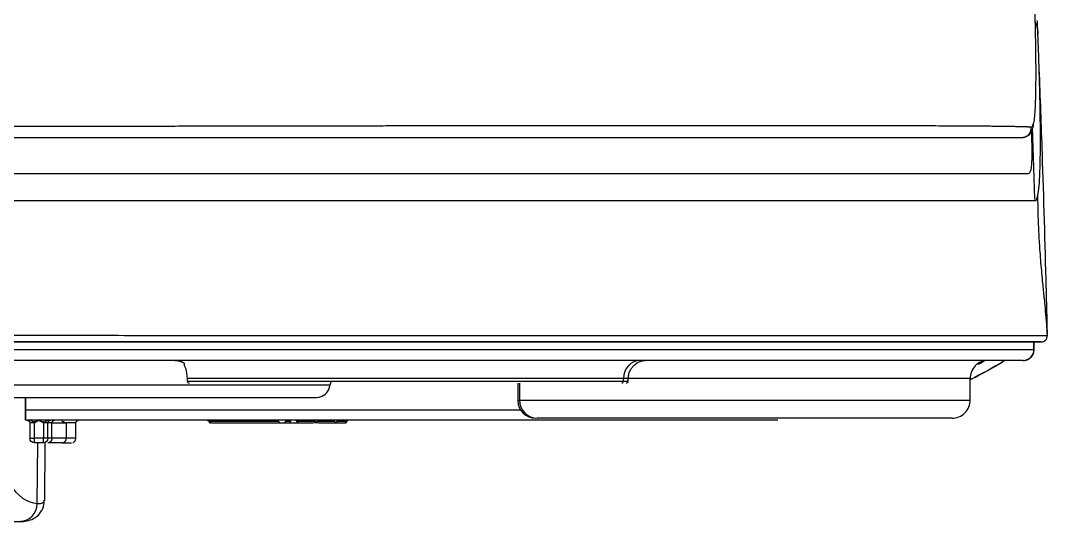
# Model space of a CAD drawing. Header units: millimetres. Extents: x 0 to 2520, y 0 to 1796.
# Drawn here: x 1098.4 to 1212.2, y 527 to 582.4 of the extents above; entities that cross this region are included whole.
import ezdxf

# ---------------------------------------------------------------- set-up
doc = ezdxf.new("R2010")
doc.units = ezdxf.units.MM
doc.header["$LTSCALE"] = 50

msp = doc.modelspace()

# ---------------------------------------------------------------- linework, layer by layer
at = {"color": 7, "linetype": 'Continuous'}
for p, q in [((1212.206, 547.571), (1212.208, 547.571)), ((1210.71, 546.006), (1210.71, 546.854)), ((1210.74, 546.006), (1210.74, 546.854)), ((1153.502, 542.306), (1153.502, 540.406)), ((1153.696, 542.306), (1153.696, 540.406)), ((1165.206, 542.506), (1165.206, 542.806)), ((1165.75, 542.506), (1165.752, 542.506)), ((1203.635, 540.406), (1203.635, 542.806)), ((1098.916, 539.322), (1153.821, 539.322)), ((1179.3, 538.182), (1098.916, 538.182)), ((1098.916, 538.182), (1098.916, 538.182)), ((1099.418, 537.882), (1099.418, 536.182)), ((1099.918, 537.882), (1099.418, 537.882)), ((1099.918, 536.182), (1099.918, 537.882)), ((1100.918, 537.882), (1100.918, 536.182)), ((1101.418, 537.882), (1100.918, 537.882)), ((1101.853, 537.882), (1101.418, 537.882)), ((1101.853, 536.182), (1101.853, 537.882)), ((1103.445, 537.882), (1103.445, 536.182)), ((1104.517, 536.182), (1104.517, 537.882)), ((1127.007, 538.032), (1119.426, 538.032)), ((1119.576, 537.882), (1127.157, 537.882)), ((1127.681, 537.882), (1128.245, 537.882)), ((1128.299, 538.032), (1127.735, 538.032)), ((1130.909, 538.032), (1129.031, 538.032)), ((1129.178, 537.882), (1130.837, 537.882)), ((1133.189, 538.032), (1131.295, 538.032)), ((1131.428, 537.882), (1133.322, 537.882)), ((1133.322, 537.882), (1134.349, 537.882)), ((1134.471, 538.032), (1133.445, 538.032)), ((1182.262, 538.182), (1179.3, 538.182)), ((1099.418, 536.182), (1099.918, 536.182)), ((1100.918, 536.182), (1099.918, 536.182)), ((1099.918, 535.682), (1099.918, 536.182)), ((1101.418, 536.182), (1100.918, 536.182)), ((1100.918, 535.682), (1100.918, 536.182)), ((1101.853, 536.182), (1101.418, 536.182)), ((1100.918, 535.682), (1099.918, 535.682)), ((1100.22, 528.969), (1100.278, 535.682)), ((1101.073, 535.682), (1101.017, 529.287)), ((1051.662, 526.984), (1098.437, 526.984))]:
    msp.add_line(p, q, dxfattribs=at)
at = {"color": 7, "linetype": 'Continuous', "extrusion": (0, -6.29394e-16, -1)}
for centre, radius, start, end in [((-1099.118, 537.882), 0.3, 90, 180), ((-1101.718, 537.882), 0.3, 0, 90), ((-1099.918, 536.182), 0.5, 270, 0), ((-1100.918, 536.182), 0.5, 180, 270)]:
    msp.add_arc(centre, radius, start, end, dxfattribs=at)
at = {"color": 7, "linetype": 'Continuous'}
for centre, start, end in [((1130.884, 537.982), 14.47751, 90), ((1131.271, 538.082), 194.47751, 270)]:
    msp.add_arc(centre, 0.2, start, end, dxfattribs=at)
for centre, major_axis, ratio, start_param, end_param in [((1211.508, 547.554), (0, 0.7), 0.999995, 3.1415955, 4.7371149), ((1209.51, 546.006), (0, 1.2), 0.999958, 3.1415927, 4.712389), ((1167.087, 542.806), (0, 2), 0.9404183, 0, 1.5707963), ((1205.634, 542.806), (0, -2), 0.9999103, 3.1444375, 4.7249653), ((1117.061, 542.506), (0, 0.2), 0.9998337, 1.5384096, 3.1584781), ((1131.181, 542.206), (0, 1.5), 0.9971548, 3.1415927, 4.6233826), ((1131.183, 542.206), (0, -1.5), 1, 0.0000034, 1.4011127), ((1165.018, 542.506), (0, 0.2), 0.9404183, 3.1415927, 4.712389), ((1165.55, 542.506), (0, 0.2), 0.9998337, 2.9885133, 4.6800023), ((1155.502, 540.406), (0, -2), 1, 4.7253815, 6.2831793), ((1155.653, 540.406), (0, -2), 0.9783097, 4.712389, 6.2831853), ((1201.635, 540.406), (0, -2), 1, 0.000006, 1.5837888), ((1119.276, 537.982), (0, -0.2), 0.7735905, 1.8234766, 3.1415927), ((1119.576, 538.082), (0, -0.2), 0.7735905, 4.9650692, 6.2831853), ((1126.858, 537.982), (0, 0.2), 0.7735905, 4.9650692, 6.2831853), ((1127.157, 538.082), (0, 0.2), 0.7735905, 1.8234766, 3.1415927), ((1127.681, 538.082), (0, 0.2), 0.2747211, 3.1415927, 4.4597087), ((1127.788, 537.982), (0, 0.2), 0.2747211, 0, 1.3181161), ((1128.245, 538.082), (0, 0.2), 0.2747211, 3.1415927, 4.4597087), ((1128.352, 537.982), (0, 0.2), 0.2747211, 0, 1.3181161), ((1128.883, 537.982), (0, 0.2), 0.7619393, 4.9650692, 6.2831853), ((1129.178, 538.082), (0, 0.2), 0.7619393, 1.8234766, 3.1415927), ((1130.761, 537.982), (0, 0.2), 0.7619393, 4.9650692, 6.2831853), ((1131.057, 538.082), (0, 0.2), 0.7619393, 1.8234766, 3.1415927), ((1131.162, 537.982), (0, 0.2), 0.6866235, 4.9650692, 6.2831853), ((1131.428, 538.082), (0, 0.2), 0.6866235, 1.8234766, 3.1415926), ((1133.056, 537.982), (0, 0.2), 0.6866235, 4.9650692, 6.2831853), ((1133.322, 538.082), (0, 0.2), 0.6866235, 1.8234766, 3.1415927), ((1133.322, 538.082), (0, 0.2), 0.6336858, 3.1415927, 4.4597087), ((1133.567, 537.982), (0, 0.2), 0.6336858, 0, 1.3181161), ((1134.349, 538.082), (0, 0.2), 0.6336858, 3.1415927, 4.4597087), ((1134.349, 538.082), (0, -0.2), 0.8479686, 0, 0.1684942), ((1134.594, 537.982), (0, 0.2), 0.6336858, 0, 1.3181161), ((1134.677, 537.982), (0, -0.2), 0.8479686, 3.1415927, 4.3076514), ((1100.448, 542.867), (0.161, 13.9), 0.4244181, 2.5705437, 3.1300928), ((1098.379, 528.986), (0.077, 1.999), 0.9204553, 3.1835876, 4.7392435)]:
    msp.add_ellipse(centre, major_axis=major_axis, ratio=ratio, start_param=start_param, end_param=end_param, dxfattribs=at)
msp.add_rational_spline([(1210.742, 585.099), (1210.754, 584.76), (1210.776, 584.092), (1210.815, 582.802), (1210.869, 580.665), (1210.912, 577.953), (1210.909, 575.242), (1210.877, 573.798), (1210.853, 573.168)], [0.999999999997, 0.999999999998, 0.999999999993, 0.999999999993, 0.999999999991, 0.999999999996, 0.999999999997, 0.999999999992, 0.999999999993], degree=3, knots=[0, 0, 0, 0, 0.0625, 0.125, 0.25, 0.5, 0.75, 1, 1, 1, 1], dxfattribs=at)
for points, knots in [([(1210.839, 582.288), (1210.84, 582.286), (1210.912, 582.144), (1211.033, 581.852), (1211.131, 581.395), (1211.146, 581.086), (1211.153, 580.931)], [0, 0, 0, 0, 0.0059593, 0.3373062, 0.6686531, 1, 1, 1, 1]), ([(1211.153, 580.931), (1211.144, 581.138), (1211.127, 581.552), (1211.105, 582.056), (1211.091, 582.353), (1211.087, 582.443)], [0, 0, 0, 0, 0.4105906, 0.8211811, 1, 1, 1, 1]), ([(1211.177, 580.33), (1211.174, 580.411), (1211.165, 580.629), (1211.158, 580.814), (1211.153, 580.931)], [0, 0, 0, 0, 0.3591776, 1, 1, 1, 1]), ([(1026.109, 562.501), (1036.421, 562.501), (1046.726, 562.501), (1061.855, 562.501), (1066.844, 562.501), (1074.209, 562.501), (1076.645, 562.501), (1081.471, 562.501), (1083.862, 562.501), (1090.958, 562.501), (1095.588, 562.501), (1104.617, 562.501), (1109.016, 562.501), (1117.558, 562.501), (1121.702, 562.501), (1127.711, 562.501), (1131.647, 562.501), (1137.344, 562.501), (1146.471, 562.501), (1153.186, 562.501), (1161.001, 562.501), (1163.971, 562.501), (1169.596, 562.501), (1172.251, 562.501), (1179.752, 562.501), (1184.133, 562.501), (1191.745, 562.501), (1194.977, 562.501), (1199.032, 562.501), (1200.252, 562.501), (1202.439, 562.501), (1203.406, 562.501), (1204.677, 562.501), (1205.071, 562.501), (1205.802, 562.501), (1206.139, 562.501), (1207.073, 562.501), (1207.594, 562.501), (1208.482, 562.501), (1208.847, 562.501), (1209.47, 562.501), (1209.727, 562.501), (1210.179, 562.501), (1210.373, 562.501), (1210.625, 562.501), (1210.702, 562.501), (1210.792, 562.501), (1210.809, 562.501), (1210.844, 562.502), (1210.861, 562.5), (1210.894, 562.508), (1210.926, 562.522), (1210.971, 562.567), (1211.054, 562.697), (1211.113, 562.889), (1211.206, 563.356), (1211.25, 563.701), (1211.36, 564.994), (1211.407, 566.196), (1211.435, 568.498), (1211.437, 569.348), (1211.429, 570.747), (1211.424, 571.233), (1211.411, 572.247), (1211.402, 572.774), (1211.386, 573.595), (1211.38, 573.873), (1211.37, 574.299), (1211.367, 574.442), (1211.36, 574.73), (1211.356, 574.876), (1211.349, 575.169), (1211.345, 575.317), (1211.337, 575.616), (1211.332, 575.766), (1211.324, 576.07), (1211.319, 576.223), (1211.31, 576.531), (1211.306, 576.687), (1211.282, 577.462), (1211.261, 578.081), (1211.225, 579.101), (1211.205, 579.627), (1211.183, 580.189), (1211.177, 580.33)], [0, 0, 0, 0, 0.0694953, 0.0694953, 0.1042429, 0.1042429, 0.1216167, 0.1216167, 0.1389905, 0.1389905, 0.1737382, 0.1737382, 0.2084858, 0.2084858, 0.2432334, 0.2432334, 0.2606072, 0.277981, 0.2953549, 0.3476671, 0.3476671, 0.3825101, 0.3825101, 0.4173532, 0.4173532, 0.4870392, 0.4870392, 0.5567253, 0.5567253, 0.5915683, 0.5915683, 0.6264113, 0.6264113, 0.6438329, 0.6438329, 0.6612544, 0.6612544, 0.6960974, 0.6960974, 0.7309404, 0.7309404, 0.7657835, 0.7657835, 0.8006265, 0.8006265, 0.818048, 0.818048, 0.8224034, 0.8224034, 0.8267588, 0.8267588, 0.8311142, 0.8354695, 0.8398249, 0.8562063, 0.8562063, 0.876943, 0.876943, 0.9184164, 0.9184164, 0.9391531, 0.9391531, 0.9495215, 0.9495215, 0.9598899, 0.9598899, 0.965074, 0.965074, 0.9676661, 0.9676661, 0.9702582, 0.9702582, 0.9728503, 0.9728503, 0.9754424, 0.9754424, 0.9780345, 0.9780345, 0.9806266, 0.9806266, 0.9909949, 0.9909949, 0.9976131, 1, 1, 1, 1]), ([(1212.086, 552.857), (1211.956, 557.812), (1211.812, 562.757), (1211.543, 570.826), (1211.43, 573.958), (1211.308, 577.084)], [0, 0, 0, 0, 0.6112002, 0.6112002, 1, 1, 1, 1]), ([(1210.853, 573.168), (1210.837, 572.745), (1210.795, 572.006), (1210.731, 571.47), (1210.692, 571.254), (1210.691, 571.247)], [0, 0, 0, 0, 0.4915365, 0.9830729, 1, 1, 1, 1]), ([(1210.394, 570.644), (1210.391, 570.644), (1210.38, 570.644), (1210.335, 570.646), (1210.238, 570.649), (1210.117, 570.653), (1209.994, 570.657), (1209.886, 570.661), (1209.764, 570.665), (1209.642, 570.668), (1209.532, 570.672), (1209.417, 570.675), (1209.278, 570.678), (1209.11, 570.683), (1208.92, 570.687), (1208.647, 570.693), (1208.355, 570.698), (1208.057, 570.704), (1207.831, 570.707), (1207.622, 570.71), (1207.418, 570.713), (1207.268, 570.715), (1207.131, 570.717), (1207.009, 570.719), (1206.883, 570.72), (1206.675, 570.723), (1206.436, 570.725), (1206.15, 570.728), (1205.875, 570.731), (1205.513, 570.734), (1205.076, 570.738), (1204.582, 570.742), (1204.055, 570.746), (1203.494, 570.749), (1202.833, 570.753), (1201.987, 570.757), (1200.841, 570.763), (1199.418, 570.768), (1197.858, 570.773), (1196.367, 570.778), (1195.099, 570.781), (1193.991, 570.783), (1192.954, 570.785), (1191.878, 570.787), (1190.761, 570.789), (1189.217, 570.792), (1187.182, 570.794), (1185.002, 570.796), (1183.245, 570.797), (1181.827, 570.798), (1180.606, 570.799), (1179.561, 570.799), (1178.798, 570.799), (1178.151, 570.799), (1177.605, 570.799), (1177.275, 570.799), (1176.987, 570.799), (1176.698, 570.799), (1176.362, 570.799), (1175.979, 570.799), (1175.571, 570.799), (1174.841, 570.799), (1173.73, 570.799), (1172.075, 570.799), (1170.375, 570.798), (1168.584, 570.797), (1166.854, 570.796), (1164.978, 570.795), (1162.418, 570.794), (1159.548, 570.791), (1156.339, 570.788), (1153.507, 570.785), (1150.836, 570.782), (1147.973, 570.779), (1144.906, 570.775), (1141.939, 570.771), (1139.711, 570.768), (1138.514, 570.766), (1137.791, 570.765), (1137.342, 570.764), (1136.925, 570.764), (1136.508, 570.763), (1136.089, 570.762), (1135.634, 570.762), (1134.688, 570.76), (1133.594, 570.759), (1132.314, 570.757), (1130.67, 570.754), (1128.574, 570.751), (1125.937, 570.746), (1123.416, 570.742), (1120.712, 570.738), (1117.971, 570.733), (1115.194, 570.729), (1112.381, 570.724), (1109.532, 570.719), (1106.646, 570.714), (1103.722, 570.71), (1100.76, 570.705), (1097.76, 570.7), (1094.72, 570.695), (1091.812, 570.691), (1089.215, 570.686), (1087.204, 570.683), (1085.443, 570.681), (1084.113, 570.679), (1082.954, 570.677), (1082.149, 570.676), (1081.386, 570.674), (1080.711, 570.673), (1080.17, 570.673), (1079.313, 570.671), (1078.365, 570.67), (1076.917, 570.668), (1075.558, 570.666), (1073.923, 570.664), (1072.376, 570.661), (1070.734, 570.659), (1068.358, 570.656), (1065.606, 570.653), (1062.29, 570.649), (1059.145, 570.646), (1055.802, 570.643), (1052.444, 570.64), (1049.072, 570.638), (1045.874, 570.636), (1043.041, 570.634), (1040.199, 570.633), (1037.727, 570.632), (1034.866, 570.631), (1032.856, 570.63), (1030.84, 570.63), (1029.735, 570.63), (1028.724, 570.63), (1028.17, 570.63), (1027.76, 570.63), (1027.398, 570.63), (1027.084, 570.63), (1026.807, 570.63), (1026.626, 570.63), (1026.481, 570.63), (1026.324, 570.63), (1026.204, 570.63), (1026.12, 570.63), (1026.109, 570.63)], [0, 0, 0, 0, 0.0007859, 0.0031437, 0.012575, 0.0267219, 0.0330094, 0.0408687, 0.0503, 0.0581594, 0.0644469, 0.0707344, 0.0785937, 0.088025, 0.0974562, 0.1068875, 0.12575, 0.1336093, 0.1398968, 0.1493281, 0.1540437, 0.1587593, 0.162689, 0.1658328, 0.1689765, 0.1729062, 0.1823374, 0.1870531, 0.1933406, 0.2011999, 0.2106312, 0.2200624, 0.2294937, 0.2389249, 0.2483562, 0.2609312, 0.2766499, 0.2955124, 0.3143749, 0.3300937, 0.3426687, 0.3520999, 0.3615311, 0.3709624, 0.3803936, 0.3898249, 0.4086874, 0.4275499, 0.4369811, 0.4448405, 0.4558436, 0.4605592, 0.4644889, 0.4699905, 0.4723483, 0.4743131, 0.475885, 0.4774569, 0.4794217, 0.4817795, 0.4841374, 0.4864952, 0.4943545, 0.5029999, 0.514003, 0.5218623, 0.5312936, 0.5407248, 0.5501561, 0.5690186, 0.5815936, 0.5941686, 0.6067436, 0.6161748, 0.6303217, 0.6444686, 0.651542, 0.6562576, 0.6582225, 0.6597943, 0.6613662, 0.6629381, 0.66451, 0.6660818, 0.6680467, 0.6751201, 0.6782639, 0.6821936, 0.6931967, 0.701056, 0.7104873, 0.7199185, 0.7293498, 0.738781, 0.7482123, 0.7576435, 0.7670748, 0.776506, 0.7859373, 0.7953685, 0.8047998, 0.814231, 0.8220904, 0.8283779, 0.8323076, 0.8378091, 0.8401669, 0.8425248, 0.8448826, 0.8468474, 0.8484193, 0.8495982, 0.8543138, 0.8566716, 0.8621732, 0.8661029, 0.8708185, 0.8755341, 0.8802497, 0.8912529, 0.8991122, 0.9085435, 0.9179747, 0.927406, 0.9368372, 0.9462685, 0.9541278, 0.9604153, 0.9698466, 0.9745622, 0.9839935, 0.9863513, 0.9910669, 0.9930317, 0.9946036, 0.995586, 0.996372, 0.9975509, 0.9981403, 0.9986315, 0.9990245, 0.9993192, 0.9999087, 1, 1, 1, 1]), ([(1209.404, 569.504), (1209.404, 569.504), (1209.406, 569.504), (1209.41, 569.504), (1209.416, 569.504), (1209.439, 569.504), (1209.48, 569.506), (1209.539, 569.512), (1209.599, 569.522), (1209.663, 569.537), (1209.723, 569.555), (1209.783, 569.578), (1209.84, 569.603), (1209.898, 569.634), (1209.955, 569.669), (1210.01, 569.708), (1210.063, 569.751), (1210.113, 569.797), (1210.159, 569.848), (1210.202, 569.901), (1210.241, 569.957), (1210.277, 570.015), (1210.308, 570.075), (1210.334, 570.136), (1210.356, 570.198), (1210.373, 570.258), (1210.387, 570.32), (1210.399, 570.393), (1210.404, 570.467), (1210.403, 570.551), (1210.399, 570.606), (1210.394, 570.642), (1210.394, 570.643), (1210.394, 570.644)], [0, 0, 0, 0, 0.0007812, 0.0039062, 0.0078125, 0.0125, 0.05, 0.0875, 0.125, 0.1625, 0.20625, 0.2375, 0.275, 0.3125, 0.35, 0.3875, 0.425, 0.4625, 0.5, 0.5375, 0.575, 0.6125, 0.65, 0.6875, 0.725, 0.7625, 0.79375, 0.8375, 0.89375, 0.928125, 0.9960938, 0.9992188, 1, 1, 1, 1]), ([(1209.938, 569.641), (1209.968, 569.657), (1210.068, 569.715), (1210.233, 569.856), (1210.385, 570.053), (1210.48, 570.231), (1210.549, 570.405), (1210.593, 570.539), (1210.633, 570.691), (1210.664, 570.829), (1210.679, 570.913), (1210.682, 570.935)], [0, 0, 0, 0, 0.0420152, 0.1478609, 0.2805921, 0.4487004, 0.5669954, 0.6716407, 0.8116818, 0.9496367, 1, 1, 1, 1]), ([(1210.691, 571.247), (1210.674, 571.151), (1210.634, 570.975), (1210.578, 570.816), (1210.527, 570.725), (1210.486, 570.677), (1210.442, 570.649), (1210.41, 570.643), (1210.394, 570.644)], [0, 0, 0, 0, 0.2368598, 0.4912399, 0.6184299, 0.7456199, 0.87281, 1, 1, 1, 1]), ([(1210.813, 562.643), (1210.812, 562.653), (1210.808, 562.775), (1210.801, 563.01), (1210.791, 563.346), (1210.78, 563.68), (1210.77, 564.014), (1210.76, 564.346), (1210.749, 564.677), (1210.739, 565.007), (1210.728, 565.335), (1210.718, 565.663), (1210.707, 565.989), (1210.697, 566.314), (1210.686, 566.638), (1210.675, 566.96), (1210.665, 567.282), (1210.654, 567.602), (1210.644, 567.921), (1210.633, 568.239), (1210.622, 568.556), (1210.611, 568.871), (1210.601, 569.185), (1210.59, 569.498), (1210.579, 569.81), (1210.569, 570.118), (1210.561, 570.322), (1210.558, 570.422)], [0, 0, 0, 0, 0.0039424, 0.0472127, 0.0903324, 0.1333015, 0.1761202, 0.2187888, 0.2613075, 0.3036764, 0.3458958, 0.3879658, 0.4298867, 0.4716586, 0.5132817, 0.5547562, 0.5960824, 0.6372604, 0.6782904, 0.7191725, 0.759907, 0.8004941, 0.8409339, 0.8812267, 0.9213726, 0.9613718, 1, 1, 1, 1]), ([(1026.109, 565.501), (1045.034, 565.501), (1063.914, 565.501), (1090.287, 565.501), (1098.765, 565.501), (1114.76, 565.501), (1122.36, 565.501), (1136.603, 565.501), (1143.249, 565.501), (1152.465, 565.501), (1155.424, 565.501), (1161.029, 565.501), (1163.692, 565.501), (1176.416, 565.501), (1184.471, 565.501), (1192.284, 565.501), (1193.701, 565.501), (1196.332, 565.501), (1197.539, 565.501), (1200.845, 565.501), (1202.621, 565.501), (1206.834, 565.501), (1208.159, 565.5), (1209.483, 565.5), (1209.826, 565.497), (1210.232, 565.502), (1210.337, 565.621), (1210.472, 566.314), (1210.509, 566.87), (1210.523, 568.262), (1210.502, 569.142), (1210.456, 570.197)], [0, 0, 0, 0, 0.1378859, 0.1378859, 0.2068288, 0.2068288, 0.2757717, 0.2757717, 0.3447147, 0.3447147, 0.3791861, 0.3791861, 0.4136576, 0.4136576, 0.5515435, 0.5515435, 0.5860149, 0.5860149, 0.6204864, 0.6204864, 0.6894293, 0.6894293, 0.8273152, 0.8273152, 0.8962581, 0.8962581, 0.9307296, 0.9307296, 0.965201, 0.965201, 1, 1, 1, 1]), ([(1026.109, 569.504), (1041.374, 569.504), (1056.197, 569.504), (1077.835, 569.504), (1084.983, 569.504), (1098.563, 569.504), (1105.062, 569.504), (1117.533, 569.504), (1123.504, 569.504), (1134.936, 569.504), (1140.408, 569.504), (1155.642, 569.504), (1164.407, 569.504), (1175.686, 569.504), (1179.129, 569.504), (1185.294, 569.504), (1188.042, 569.504), (1195.395, 569.504), (1199.116, 569.504), (1204.553, 569.504), (1206.213, 569.504), (1208.377, 569.504), (1208.967, 569.504), (1209.404, 569.504)], [0, 0, 0, 0, 0.125, 0.125, 0.1875, 0.1875, 0.25, 0.25, 0.3125, 0.3125, 0.375, 0.375, 0.5, 0.5, 0.5625, 0.5625, 0.625, 0.625, 0.75, 0.75, 0.875, 0.875, 1, 1, 1, 1]), ([(1212.204, 547.571), (1212.185, 547.972), (1212.133, 548.852), (1212.019, 550.213), (1211.875, 551.693), (1211.733, 553.091), (1211.606, 554.396), (1211.504, 555.527), (1211.415, 556.632), (1211.34, 557.702), (1211.283, 558.666), (1211.238, 559.589), (1211.209, 560.368), (1211.191, 560.941), (1211.176, 561.519), (1211.159, 562.334), (1211.152, 562.879), (1211.149, 563.213)], [0, 0, 0, 0, 0.1515836, 0.323332, 0.484125, 0.6285794, 0.7132005, 0.7867338, 0.8478521, 0.884946, 0.914408, 0.9369201, 0.9463689, 0.9553795, 0.9647419, 0.9751195, 1, 1, 1, 1]), ([(1212.208, 547.571), (1212.209, 547.571), (1212.209, 547.579), (1212.209, 547.612), (1212.209, 547.66), (1212.208, 547.74), (1212.207, 547.813), (1212.207, 547.839), (1212.206, 547.881), (1212.206, 547.895), (1212.205, 547.925), (1212.205, 547.941), (1212.203, 548.021), (1212.202, 548.093), (1212.199, 548.25), (1212.197, 548.336), (1212.193, 548.522), (1212.191, 548.623), (1212.188, 548.757), (1212.187, 548.784), (1212.186, 548.84), (1212.184, 548.924), (1212.182, 549.012), (1212.178, 549.191), (1212.172, 549.442), (1212.165, 549.715), (1212.159, 550), (1212.155, 550.148), (1212.149, 550.378), (1212.147, 550.456), (1212.143, 550.613), (1212.141, 550.692), (1212.135, 550.933), (1212.127, 551.261), (1212.118, 551.603), (1212.112, 551.864), (1212.109, 551.952), (1212.106, 552.085), (1212.105, 552.13), (1212.103, 552.219), (1212.101, 552.265), (1212.095, 552.49), (1212.091, 552.672), (1212.086, 552.857)], [0, 0, 0, 0, 0.0625, 0.0625, 0.125, 0.1875, 0.1875, 0.21875, 0.21875, 0.234375, 0.234375, 0.25, 0.25, 0.3125, 0.3125, 0.375, 0.375, 0.4375, 0.4375, 0.453125, 0.453125, 0.46875, 0.5, 0.5, 0.5625, 0.625, 0.625, 0.6875, 0.6875, 0.71875, 0.71875, 0.75, 0.75, 0.8125, 0.875, 0.875, 0.90625, 0.90625, 0.921875, 0.921875, 0.9375, 0.9375, 1, 1, 1, 1]), ([(1026.109, 547.59), (1028.407, 547.59), (1030.695, 547.59), (1035.254, 547.59), (1037.524, 547.59), (1042.047, 547.59), (1044.3, 547.59), (1048.788, 547.589), (1053.258, 547.589), (1059.912, 547.589), (1064.315, 547.589), (1068.7, 547.589), (1070.884, 547.588), (1073.604, 547.588), (1074.147, 547.588), (1074.961, 547.588), (1075.232, 547.588), (1075.775, 547.588), (1077.128, 547.588), (1078.472, 547.588), (1081.68, 547.588), (1083.795, 547.588), (1087.978, 547.587), (1090.046, 547.587), (1094.137, 547.587), (1096.161, 547.587), (1100.163, 547.586), (1102.142, 547.586), (1106.058, 547.586), (1107.994, 547.586), (1111.824, 547.585), (1113.718, 547.585), (1116.528, 547.585), (1117.925, 547.584), (1119.31, 547.584), (1120, 547.584), (1120.23, 547.584), (1120.689, 547.584), (1122.748, 547.584), (1124.767, 547.584), (1128.297, 547.583), (1131.766, 547.583), (1138.469, 547.582), (1143.237, 547.581), (1147.838, 547.581), (1150.85, 547.58), (1153.751, 547.58), (1155.887, 547.58), (1156.944, 547.579), (1158.16, 547.579), (1158.677, 547.579), (1159.021, 547.579), (1159.193, 547.579), (1160.732, 547.579), (1162.066, 547.579), (1164.67, 547.578), (1165.939, 547.578), (1168.413, 547.578), (1170.823, 547.577), (1174.252, 547.577), (1176.418, 547.577), (1179.579, 547.576), (1181.569, 547.576), (1184.389, 547.575), (1185.301, 547.575), (1187.071, 547.575), (1187.929, 547.575), (1188.969, 547.575), (1189.278, 547.575), (1189.584, 547.574), (1189.787, 547.574), (1189.888, 547.574), (1190.39, 547.574), (1190.785, 547.574), (1191.948, 547.574), (1192.694, 547.574), (1194.13, 547.574), (1194.821, 547.574), (1196.148, 547.573), (1196.785, 547.573), (1198.618, 547.573), (1199.735, 547.573), (1201.774, 547.573), (1202.696, 547.572), (1203.938, 547.572), (1204.329, 547.572), (1205.066, 547.572), (1205.412, 547.572), (1206.384, 547.572), (1206.945, 547.572), (1207.925, 547.572), (1208.344, 547.572), (1208.888, 547.571), (1209.139, 547.571), (1209.364, 547.571), (1209.507, 547.571), (1209.577, 547.571), (1209.776, 547.571), (1209.899, 547.571), (1210.129, 547.571), (1210.236, 547.571), (1210.538, 547.571), (1210.89, 547.571), (1211.158, 547.571), (1211.393, 547.571), (1211.494, 547.571), (1211.628, 547.571), (1211.669, 547.571), (1211.747, 547.571), (1211.783, 547.571), (1211.853, 547.571), (1211.885, 547.571), (1211.946, 547.571), (1211.975, 547.571), (1212.105, 547.571), (1212.177, 547.571), (1212.206, 547.571)], [0, 0, 0, 0, 0.0156436, 0.0156436, 0.0312871, 0.0312871, 0.0469307, 0.0469307, 0.0625743, 0.0782179, 0.0938614, 0.0938614, 0.109505, 0.109505, 0.1134159, 0.1134159, 0.1153713, 0.1153713, 0.1173268, 0.1251486, 0.1251486, 0.1407921, 0.1407921, 0.1564357, 0.1564357, 0.1720793, 0.1720793, 0.1877229, 0.1877229, 0.2033664, 0.2033664, 0.21901, 0.21901, 0.2268318, 0.2307427, 0.2307427, 0.2326981, 0.2326981, 0.2346536, 0.2502972, 0.2502972, 0.2659407, 0.2815843, 0.3128714, 0.3128714, 0.328515, 0.3441586, 0.3441586, 0.3519804, 0.3558913, 0.3578467, 0.3578467, 0.3598022, 0.3598022, 0.3754457, 0.3754457, 0.3910893, 0.3910893, 0.4067329, 0.4223764, 0.43802, 0.43802, 0.4693072, 0.4693072, 0.4849507, 0.4849507, 0.5005943, 0.5005943, 0.5045052, 0.5064606, 0.5064606, 0.5084161, 0.5084161, 0.5162379, 0.5162379, 0.5318814, 0.5318814, 0.547525, 0.547525, 0.5631686, 0.5631686, 0.5944557, 0.5944557, 0.6257429, 0.6257429, 0.6413865, 0.6413865, 0.65703, 0.65703, 0.6883172, 0.6883172, 0.7196043, 0.7196043, 0.7352479, 0.7430697, 0.7430697, 0.7508915, 0.7508915, 0.766535, 0.766535, 0.7821786, 0.7821786, 0.8134657, 0.8447529, 0.8447529, 0.87604, 0.87604, 0.8916836, 0.8916836, 0.9073272, 0.9073272, 0.9229707, 0.9229707, 0.9386143, 0.9386143, 1, 1, 1, 1]), ([(1026.109, 546.854), (1034.745, 546.854), (1052.05, 546.854), (1077.187, 546.854), (1100.828, 546.854), (1129.699, 546.854), (1153.928, 546.854), (1172.851, 546.854), (1184.408, 546.854), (1193.484, 546.854), (1200.251, 546.854), (1204.86, 546.854), (1207.544, 546.854), (1209, 546.854), (1209.894, 546.854), (1210.409, 546.854), (1210.63, 546.854), (1210.71, 546.854)], [0, 0, 0, 0, 0.0625006, 0.1250011, 0.1875017, 0.2500022, 0.3750033, 0.4375039, 0.5000044, 0.562505, 0.6250055, 0.6875061, 0.7500066, 0.8125072, 0.8750077, 0.9375083, 1, 1, 1, 1]), ([(1211.508, 546.854), (1211.451, 546.854), (1211.24, 546.854), (1210.533, 546.854), (1210.017, 546.854), (1207.904, 546.854), (1206.183, 546.854), (1199.606, 546.854), (1194.842, 546.854), (1181.61, 546.854), (1173.323, 546.854), (1157.773, 546.854), (1152.073, 546.854), (1139.849, 546.854), (1133.295, 546.854), (1119.225, 546.854), (1111.707, 546.854), (1096.09, 546.854), (1087.941, 546.854), (1070.88, 546.854), (1062.069, 546.854), (1044.299, 546.854), (1035.279, 546.854), (1026.109, 546.854)], [0, 0, 0, 0, 0.125, 0.125, 0.25, 0.25, 0.375, 0.375, 0.5, 0.5, 0.625, 0.625, 0.6875, 0.6875, 0.75, 0.75, 0.8125, 0.8125, 0.875, 0.875, 0.9375, 0.9375, 1, 1, 1, 1]), ([(1026.109, 546.006), (1034.86, 546.006), (1043.578, 546.006), (1060.523, 546.006), (1068.813, 546.006), (1085.03, 546.006), (1093.023, 546.006), (1108.132, 546.006), (1115.297, 546.006), (1128.918, 546.006), (1135.411, 546.006), (1147.517, 546.006), (1153.092, 546.006), (1163.372, 546.006), (1168.075, 546.006), (1176.66, 546.006), (1180.549, 546.006), (1190.856, 546.006), (1196.037, 546.006), (1201.734, 546.006), (1203.284, 546.006), (1205.734, 546.006), (1206.634, 546.006), (1208.715, 546.006), (1209.358, 546.006), (1210.3, 546.006), (1210.551, 546.006), (1210.71, 546.006)], [0, 0, 0, 0, 0.0625, 0.0625, 0.125, 0.125, 0.1875, 0.1875, 0.25, 0.25, 0.3125, 0.3125, 0.375, 0.375, 0.4375, 0.4375, 0.5, 0.5, 0.625, 0.625, 0.6875, 0.6875, 0.75, 0.75, 0.875, 0.875, 1, 1, 1, 1]), ([(1209.54, 544.806), (1209.619, 544.806), (1209.697, 544.814), (1209.794, 544.833), (1209.814, 544.838), (1209.852, 544.847), (1209.909, 544.863), (1210.001, 544.896), (1210.072, 544.93), (1210.123, 544.958), (1210.141, 544.967), (1210.174, 544.988), (1210.191, 544.998), (1210.273, 545.053), (1210.333, 545.103), (1210.416, 545.186), (1210.443, 545.215), (1210.48, 545.261), (1210.493, 545.276), (1210.516, 545.308), (1210.527, 545.324), (1210.582, 545.406), (1210.618, 545.474), (1210.656, 545.565), (1210.663, 545.584), (1210.677, 545.621), (1210.683, 545.64), (1210.7, 545.696), (1210.709, 545.734), (1210.732, 545.849), (1210.74, 545.927), (1210.74, 546.006)], [0, 0, 0, 0, 0.125, 0.125, 0.15625, 0.15625, 0.1875, 0.25, 0.3125, 0.3125, 0.34375, 0.34375, 0.375, 0.375, 0.5, 0.5, 0.5625, 0.5625, 0.59375, 0.59375, 0.625, 0.625, 0.75, 0.75, 0.78125, 0.78125, 0.8125, 0.8125, 0.875, 0.875, 1, 1, 1, 1]), ([(1210.71, 546.006), (1210.713, 546.006), (1210.716, 546.006), (1210.722, 546.006), (1210.725, 546.006), (1210.731, 546.006), (1210.733, 546.006), (1210.738, 546.006), (1210.739, 546.006), (1210.74, 546.006)], [0, 0, 0, 0, 0.2923226, 0.2923226, 0.5846098, 0.5846098, 0.8768617, 0.8768617, 1, 1, 1, 1]), ([(1209.51, 544.806), (1209.352, 544.806), (1209.104, 544.806), (1208.177, 544.806), (1207.544, 544.806), (1205.515, 544.806), (1204.639, 544.806), (1202.246, 544.806), (1200.723, 544.806), (1195.113, 544.806), (1189.996, 544.806), (1179.797, 544.806), (1175.946, 544.806), (1167.433, 544.806), (1162.767, 544.806), (1152.562, 544.806), (1147.024, 544.806), (1134.998, 544.806), (1128.536, 544.806), (1114.982, 544.806), (1107.85, 544.806), (1092.808, 544.806), (1084.846, 544.806), (1068.683, 544.806), (1060.42, 544.806), (1043.528, 544.806), (1034.835, 544.806), (1026.109, 544.806)], [0, 0, 0, 0, 0.125, 0.125, 0.25, 0.25, 0.3125, 0.3125, 0.375, 0.375, 0.5, 0.5, 0.5625, 0.5625, 0.625, 0.625, 0.6875, 0.6875, 0.75, 0.75, 0.8125, 0.8125, 0.875, 0.875, 0.9375, 0.9375, 1, 1, 1, 1]), ([(1116.52, 544.476), (1116.505, 544.455), (1116.471, 544.341), (1116.741, 543.87), (1116.81, 543.232), (1116.86, 542.806)], [0, 0, 0, 0, 0.1166211, 0.5207261, 1, 1, 1, 1]), ([(1165.752, 542.806), (1165.753, 542.954), (1165.784, 543.243), (1165.923, 543.653), (1166.133, 544.001), (1166.438, 544.34), (1166.829, 544.607), (1167.259, 544.761), (1167.54, 544.803), (1167.65, 544.804), (1167.67, 544.804)], [0, 0, 0, 0, 0.1317547, 0.2648849, 0.3887424, 0.4984237, 0.685646, 0.8407647, 0.9696114, 1, 1, 1, 1]), ([(1207.345, 544.687), (1206.473, 544.141), (1205.264, 543.464), (1204.024, 542.846), (1203.706, 542.692)], [0, 0, 0, 0, 0.7445596, 1, 1, 1, 1]), ([(1132.671, 542.073), (1131.999, 542.073), (1130.905, 542.073), (1128.028, 542.073), (1126.243, 542.073), (1121.954, 542.073), (1119.445, 542.073), (1113.513, 542.073), (1110.062, 542.073), (1102.296, 542.073), (1097.996, 542.073), (1087.795, 542.073), (1081.814, 542.073), (1071.562, 542.073), (1067.907, 542.073), (1060.3, 542.073), (1056.348, 542.073), (1048.12, 542.073), (1043.798, 542.073), (1035.032, 542.073), (1030.585, 542.073), (1026.109, 542.073)], [0, 0, 0, 0, 0.125, 0.125, 0.25, 0.25, 0.375, 0.375, 0.5, 0.5, 0.625, 0.625, 0.75, 0.75, 0.8125, 0.8125, 0.875, 0.875, 0.9375, 0.9375, 1, 1, 1, 1]), ([(1165.206, 542.806), (1164.595, 542.806), (1162.348, 542.806), (1157.933, 542.806), (1153.063, 542.806), (1145.956, 542.806), (1136.303, 542.806), (1127.438, 542.806), (1121.894, 542.806), (1118.703, 542.806), (1117.038, 542.806), (1116.836, 542.806), (1116.868, 542.806)], [0, 0, 0, 0, 0.0872753, 0.1745507, 0.261826, 0.3491014, 0.523652, 0.6982027, 0.785478, 0.8727534, 0.9600287, 1, 1, 1, 1]), ([(1116.861, 542.506), (1116.872, 542.506), (1117.113, 542.506), (1118.703, 542.506), (1121.894, 542.506), (1127.438, 542.506), (1136.303, 542.506), (1145.956, 542.506), (1153.063, 542.506), (1157.933, 542.506), (1162.348, 542.506), (1164.595, 542.506), (1165.206, 542.506)], [0, 0, 0, 0, 0.0305401, 0.1186728, 0.2068055, 0.2949383, 0.4712037, 0.6474691, 0.7356018, 0.8237346, 0.9118673, 1, 1, 1, 1]), ([(1203.631, 542.806), (1203.598, 542.806), (1202.947, 542.806), (1200.461, 542.806), (1198.418, 542.806), (1194.025, 542.806), (1191.605, 542.806), (1186.679, 542.806), (1184.143, 542.806), (1178.94, 542.806), (1176.284, 542.806), (1171.018, 542.806), (1168.385, 542.806), (1165.75, 542.806), (1165.747, 542.806), (1165.743, 542.806)], [0, 0, 0, 0, 0.1297382, 0.1297382, 0.3037384, 0.3037384, 0.4777385, 0.4777385, 0.6517387, 0.6517387, 0.8257388, 0.8257388, 0.999739, 0.999739, 1, 1, 1, 1]), ([(1026.109, 540.706), (1030.539, 540.706), (1034.945, 540.706), (1043.618, 540.706), (1047.889, 540.706), (1056.017, 540.706), (1059.919, 540.706), (1067.428, 540.706), (1071.03, 540.706), (1077.762, 540.706), (1080.937, 540.706), (1086.811, 540.706), (1089.51, 540.706), (1097.027, 540.706), (1101.255, 540.706), (1108.902, 540.706), (1112.299, 540.706), (1118.138, 540.706), (1120.609, 540.706), (1126.95, 540.706), (1129.851, 540.706), (1131.181, 540.706)], [0, 0, 0, 0, 0.0625, 0.0625, 0.125, 0.125, 0.1875, 0.1875, 0.25, 0.25, 0.3125, 0.3125, 0.375, 0.375, 0.5, 0.5, 0.625, 0.625, 0.75, 0.75, 1, 1, 1, 1]), ([(1153.696, 540.406), (1154.249, 540.406), (1156.023, 540.406), (1160.461, 540.406), (1163.07, 540.406), (1168.308, 540.406), (1171.004, 540.406), (1176.292, 540.406), (1178.92, 540.406), (1184.144, 540.406), (1186.691, 540.406), (1191.601, 540.406), (1193.987, 540.406), (1198.427, 540.406), (1200.464, 540.406), (1202.977, 540.406), (1203.636, 540.406), (1203.637, 540.406)], [0, 0, 0, 0, 0.1288115, 0.1288115, 0.257623, 0.257623, 0.3864345, 0.3864345, 0.515246, 0.515246, 0.6440575, 0.6440575, 0.772869, 0.772869, 0.9016805, 0.9016805, 1, 1, 1, 1]), ([(1100.418, 538.168), (1100.322, 538.147), (1100.232, 538.106), (1100.09, 538.046), (1100.036, 538.024), (1099.939, 538.007), (1099.896, 538.007), (1099.758, 538.032), (1099.669, 538.081), (1099.488, 538.153), (1099.391, 538.182), (1099.294, 538.182)], [0, 0, 0, 0, 0.2479739, 0.2479739, 0.3918044, 0.3918044, 0.4981329, 0.4981329, 0.7494123, 0.7494123, 1, 1, 1, 1]), ([(1099.918, 537.882), (1099.926, 537.889), (1099.943, 537.902), (1099.967, 537.921), (1099.991, 537.939), (1100.014, 537.957), (1100.035, 537.971), (1100.052, 537.984), (1100.067, 537.994), (1100.082, 538.005), (1100.097, 538.015), (1100.112, 538.025), (1100.127, 538.035), (1100.137, 538.042), (1100.143, 538.045)], [0, 0, 0, 0, 0.114864, 0.2264893, 0.3348098, 0.4397529, 0.5412428, 0.6063296, 0.671558, 0.7369349, 0.8024654, 0.8681526, 0.9339977, 1, 1, 1, 1]), ([(1100.418, 538.168), (1100.514, 538.147), (1100.604, 538.106), (1100.747, 538.046), (1100.8, 538.024), (1100.897, 538.007), (1100.94, 538.007), (1101.078, 538.032), (1101.167, 538.081), (1101.349, 538.153), (1101.445, 538.182), (1101.543, 538.182)], [0, 0, 0, 0, 0.2480626, 0.2480626, 0.3918256, 0.3918256, 0.4983276, 0.4983276, 0.7495032, 0.7495032, 1, 1, 1, 1]), ([(1100.418, 538.168), (1100.422, 538.167), (1100.43, 538.165), (1100.443, 538.161), (1100.456, 538.158), (1100.469, 538.154), (1100.483, 538.149), (1100.497, 538.144), (1100.512, 538.139), (1100.527, 538.133), (1100.543, 538.127), (1100.558, 538.12), (1100.574, 538.112), (1100.591, 538.104), (1100.608, 538.096), (1100.624, 538.086), (1100.642, 538.077), (1100.659, 538.066), (1100.677, 538.056), (1100.689, 538.048), (1100.695, 538.045)], [0, 0, 0, 0, 0.0408063, 0.083398, 0.1277726, 0.1739252, 0.2218491, 0.2715353, 0.3229732, 0.3761502, 0.4310522, 0.4876637, 0.5459679, 0.6059472, 0.6675834, 0.7308582, 0.7957536, 0.8622525, 0.9303392, 1, 1, 1, 1]), ([(1102.951, 538.094), (1102.962, 538.09), (1102.983, 538.081), (1103.016, 538.068), (1103.048, 538.054), (1103.079, 538.04), (1103.111, 538.026), (1103.142, 538.013), (1103.172, 537.999), (1103.203, 537.986), (1103.232, 537.972), (1103.261, 537.96), (1103.29, 537.947), (1103.318, 537.935), (1103.345, 537.924), (1103.372, 537.913), (1103.397, 537.902), (1103.422, 537.892), (1103.438, 537.885), (1103.445, 537.882)], [0, 0, 0, 0, 0.0761806, 0.1502017, 0.222062, 0.2917606, 0.3592967, 0.4246698, 0.4878793, 0.5489248, 0.6078059, 0.6645224, 0.719074, 0.7714605, 0.8216814, 0.8697086, 0.9154715, 0.9589142, 1, 1, 1, 1]), ([(1104.516, 537.882), (1104.516, 537.918), (1104.526, 537.974), (1104.553, 538.03), (1104.572, 538.058), (1104.588, 538.078), (1104.626, 538.119), (1104.697, 538.162), (1104.752, 538.18), (1104.783, 538.18)], [0, 0, 0, 0, 0.174262, 0.2832375, 0.311812, 0.3412268, 0.4161282, 0.6480606, 1, 1, 1, 1]), ([(1104.517, 537.882), (1104.517, 537.9), (1104.519, 537.918), (1104.525, 537.955), (1104.531, 537.974), (1104.545, 538.011), (1104.555, 538.029), (1104.577, 538.064), (1104.59, 538.08), (1104.619, 538.109), (1104.636, 538.122), (1104.67, 538.145), (1104.688, 538.154), (1104.725, 538.169), (1104.744, 538.174), (1104.781, 538.181), (1104.799, 538.182), (1104.817, 538.182)], [0, 0, 0, 0, 0.125, 0.125, 0.25, 0.25, 0.375, 0.375, 0.5, 0.5, 0.625, 0.625, 0.75, 0.75, 0.875, 0.875, 1, 1, 1, 1]), ([(1119.08, 538.182), (1119.091, 538.183), (1119.112, 538.18), (1119.144, 538.171), (1119.168, 538.16), (1119.199, 538.142), (1119.228, 538.115), (1119.255, 538.074), (1119.265, 538.047), (1119.269, 538.032)], [0, 0, 0, 0, 0.1955932, 0.3419648, 0.4420362, 0.5080096, 0.7040825, 0.8420146, 1, 1, 1, 1]), ([(1119.269, 538.032), (1119.276, 538.008), (1119.293, 537.97), (1119.335, 537.925), (1119.369, 537.904), (1119.396, 537.894), (1119.424, 537.885), (1119.448, 537.882), (1119.465, 537.882)], [0, 0, 0, 0, 0.260859, 0.4531123, 0.641459, 0.6845614, 0.7525735, 1, 1, 1, 1]), ([(1134.377, 537.884), (1134.389, 537.886), (1134.422, 537.894), (1134.473, 537.921), (1134.519, 537.971), (1134.537, 538.011), (1134.542, 538.032)], [0, 0, 0, 0, 0.1469519, 0.4369225, 0.7264905, 1, 1, 1, 1]), ([(1134.542, 538.032), (1134.542, 538.032), (1134.542, 538.032), (1134.542, 538.032), (1134.542, 538.032), (1134.542, 538.032), (1134.542, 538.032), (1134.542, 538.032), (1134.542, 538.032), (1134.542, 538.032), (1134.542, 538.032), (1134.542, 538.032), (1134.542, 538.032), (1134.542, 538.032), (1134.542, 538.032), (1134.542, 538.032)], [0, 0, 0, 0, 0.0333898, 0.0737938, 0.1246762, 0.1878002, 0.2641536, 0.3147776, 0.3681243, 0.4315132, 0.5104789, 0.59019, 0.6917044, 0.8267593, 1, 1, 1, 1]), ([(1201.637, 538.406), (1201.636, 538.406), (1200.894, 538.406), (1198.365, 538.406), (1196.458, 538.406), (1192.375, 538.406), (1190.22, 538.406), (1185.773, 538.406), (1183.473, 538.406), (1178.762, 538.406), (1176.394, 538.406), (1171.629, 538.406), (1169.206, 538.406), (1164.45, 538.406), (1162.079, 538.406), (1157.916, 538.406), (1156.161, 538.406), (1155.653, 538.406)], [0, 0, 0, 0, 0.1020642, 0.1020642, 0.2303407, 0.2303407, 0.3586173, 0.3586173, 0.4868938, 0.4868938, 0.6151704, 0.6151704, 0.7434469, 0.7434469, 0.8717235, 0.8717235, 1, 1, 1, 1]), ([(1182.315, 538.183), (1182.306, 538.182), (1182.297, 538.182), (1182.28, 538.182), (1182.271, 538.182), (1182.262, 538.182)], [0, 0, 0, 0, 0.4999924, 0.4999924, 1, 1, 1, 1]), ([(1104.169, 535.706), (1104.221, 535.723), (1104.316, 535.77), (1104.431, 535.889), (1104.496, 536.035), (1104.505, 536.133), (1104.502, 536.182)], [0, 0, 0, 0, 0.24978, 0.5036231, 0.7554008, 1, 1, 1, 1]), ([(1098.418, 526.989), (1098.448, 526.987), (1098.711, 526.973), (1099.216, 527.031), (1100, 527.339), (1100.675, 527.966), (1100.999, 528.728), (1101.006, 529.176), (1100.989, 529.331)], [0, 0, 0, 0, 0.0304819, 0.2668984, 0.4608835, 0.6646925, 0.8863184, 1, 1, 1, 1])]:
    msp.add_open_spline(points, degree=3, knots=knots, dxfattribs=at)
for points, degree in [([(1211.177, 580.332), (1211.145, 581.083)], 1), ([(1210.71, 546.854), (1210.71, 546.854), (1210.71, 546.854), (1210.71, 546.854)], 3), ([(1210.71, 546.854), (1211.122, 546.854), (1211.534, 546.854)], 2), ([(1207.418, 544.75), (1206.204, 543.998), (1204.951, 543.312), (1203.666, 542.694)], 3), ([(1204.539, 544.378), (1204.756, 544.492), (1204.972, 544.609), (1205.186, 544.727)], 3), ([(1116.86, 542.806), (1116.86, 542.506)], 1), ([(1132.795, 542.515), (1132.743, 542.369), (1132.702, 542.221), (1132.671, 542.073)], 3), ([(1165.752, 542.806), (1165.754, 542.806), (1165.586, 542.806), (1165.206, 542.806)], 3), ([(1165.206, 542.506), (1165.56, 542.506), (1165.73, 542.506), (1165.75, 542.506)], 3), ([(1165.752, 542.506), (1165.752, 542.806)], 1), ([(1098.916, 540.707), (1098.916, 540.015), (1098.916, 539.322)], 2), ([(1098.916, 538.182), (1098.916, 539.024), (1098.916, 539.865), (1098.916, 540.706)], 3), ([(1153.5, 540.406), (1153.5, 540.406), (1153.563, 540.406), (1153.696, 540.406)], 3), ([(1098.916, 539.322), (1098.916, 538.757), (1098.916, 538.182), (1098.916, 538.182)], 3), ([(1100.143, 538.045), (1100.234, 538.086), (1100.326, 538.127), (1100.418, 538.168)], 3), ([(1100.695, 538.045), (1100.769, 537.99), (1100.844, 537.936), (1100.918, 537.882)], 3), ([(1101.418, 536.182), (1101.418, 536.466), (1101.418, 537.032), (1101.418, 537.599), (1101.418, 537.882)], 3), ([(1101.853, 537.882), (1101.853, 538.039), (1101.985, 538.182), (1102.129, 538.182)], 3), ([(1101.853, 537.882), (1102.382, 537.882), (1102.913, 537.882), (1103.445, 537.882)], 3), ([(1104.517, 537.882), (1104.529, 537.882), (1104.158, 537.882), (1103.445, 537.882)], 3), ([(1139.233, 538.151), (1139.233, 538.161), (1139.233, 538.172), (1139.233, 538.182)], 3), ([(1147.242, 538.182), (1147.243, 538.147)], 1), ([(1103.445, 536.182), (1102.913, 536.182), (1102.382, 536.182), (1101.853, 536.182)], 3), ([(1104.517, 536.182), (1104.526, 536.182), (1104.16, 536.182), (1103.445, 536.182)], 3), ([(1102.985, 535.682), (1102.174, 535.682), (1101.392, 535.682)], 2), ([(1102.985, 535.682), (1103.673, 535.682), (1104.026, 535.682), (1104.017, 535.682)], 3), ([(1100.22, 528.969), (1100.759, 528.951), (1101.026, 529.048), (1101.017, 529.287)], 3), ([(1098.468, 526.984), (1098.439, 526.984), (1098.409, 526.985), (1098.379, 526.986)], 3)]:
    msp.add_open_spline(points, degree=degree, dxfattribs=at)
for points, weights, degree in [([(1115.525, 544.806), (1116.091, 544.806), (1116.562, 544.475)], [1, 0.889231450293, 0.862245458977], 2), ([(1119.426, 538.032), (1119.296, 538.032), (1119.24, 538.032), (1119.283, 538.032)], [1, 0.890652814972, 0.842540268226, 0.855662359762], 3), ([(1127.157, 537.882), (1127.287, 537.882), (1127.484, 537.882), (1127.681, 537.882)], [1, 0.890465364571, 0.890465364571, 1], 3), ([(1128.245, 537.882), (1128.595, 537.882), (1128.943, 537.882), (1129.178, 537.882)], [1, 0.893771383589, 0.893771383589, 1], 3), ([(1101.853, 536.182), (1101.853, 535.682), (1101.392, 535.682)], [1, 0.707106781187, 1], 2), ([(1102.985, 535.682), (1103.445, 535.682), (1103.445, 536.182)], [1, 0.707106781187, 1], 2)]:
    msp.add_rational_spline(points, weights, degree=degree, dxfattribs=at)

doc.saveas('drawing.dxf')
